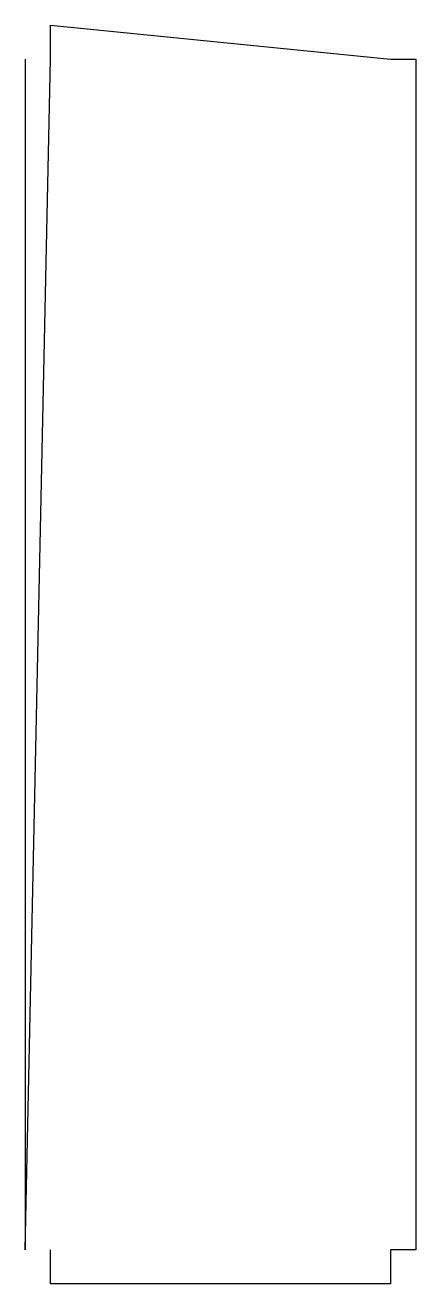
# Model space of a CAD drawing. Extents: x -69 to 0, y 0 to 222.
import ezdxf

# ---------------------------------------------------------------- set-up
doc = ezdxf.new("R2010")
doc.units = 0

msp = doc.modelspace()

# ---------------------------------------------------------------- linework, layer by layer
at = {"layer": 'layer0'}
msp.add_polyline3d([(-69, 216, -3), (-69, 6, -3), (-64.5, 216, -3), (-64.5, 222, -3), (-64.5, 222, -3), (-4.5, 216, -3), (0, 216, -3), (0, 216, -3), (0, 6, -3), (-4.5, 6, -3), (-4.5, 0, -3), (-64.5, 0, -3), (-64.5, 6, -3)], dxfattribs=at)

doc.saveas('drawing.dxf')
